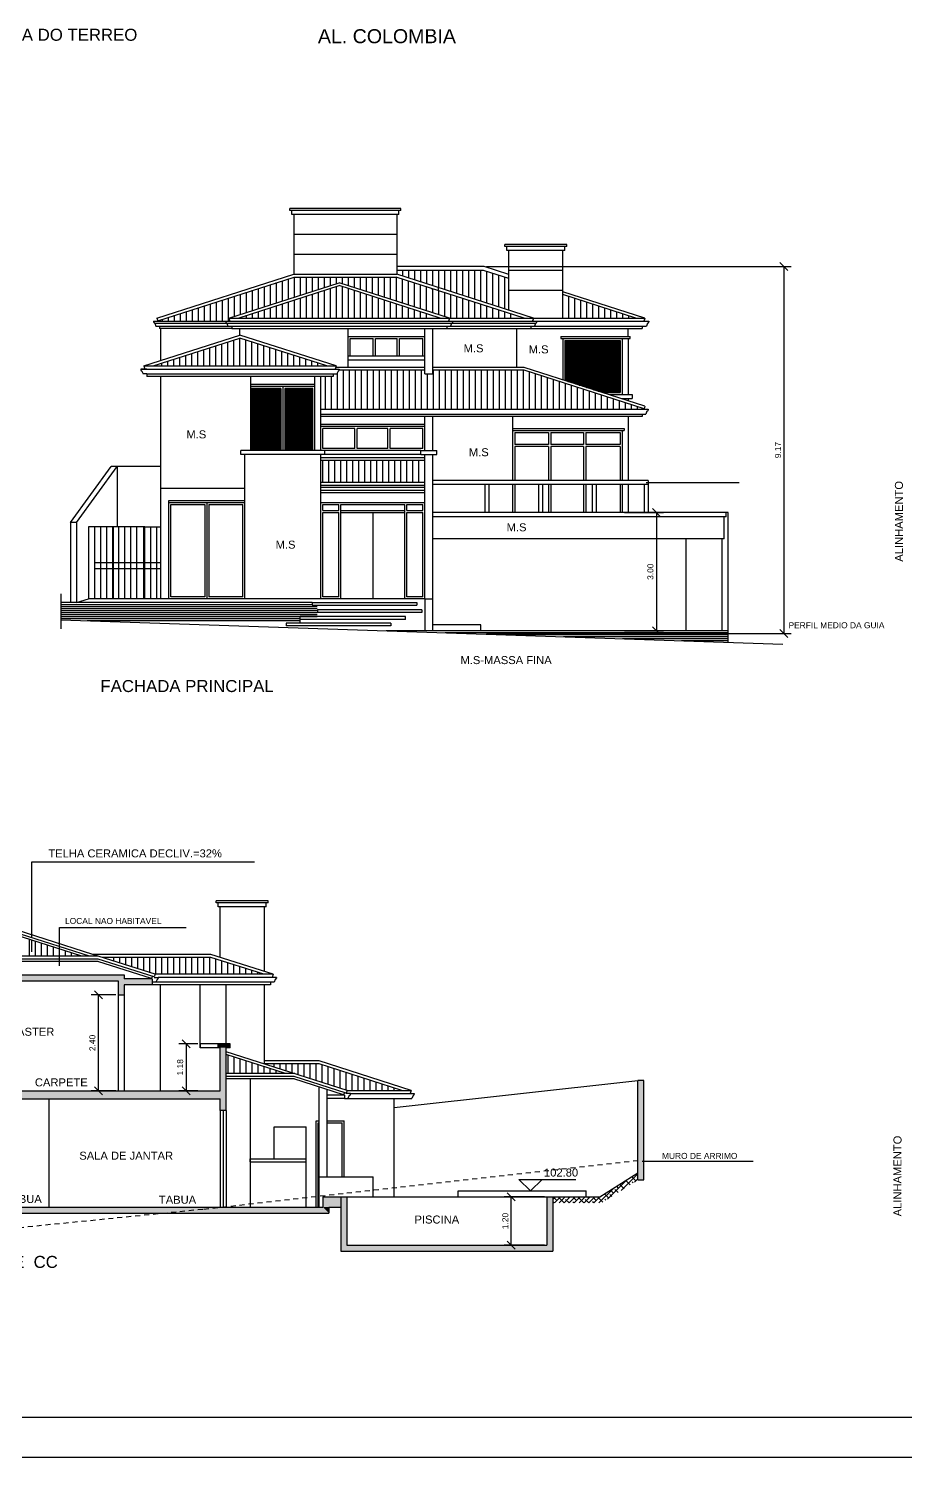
# Model space of a CAD drawing. Extents: x -23 to 90, y 6 to 84.
# Drawn here: x 3.36 to 25.28, y 5.56 to 41.26 of the extents above; entities that cross this region are included whole.
import ezdxf
from ezdxf.enums import TextEntityAlignment as Align

# ---------------------------------------------------------------- set-up
doc = ezdxf.new("R2010")
doc.units = 0
doc.header["$MEASUREMENT"] = 0
doc.linetypes.add('HIDDEN2', pattern=[0.1875, 0.125, -0.0625])
doc.layers.get('0').update_dxf_attribs({"linetype": 'CONTINUOUS'})
doc.layers.get('DEFPOINTS').update_dxf_attribs({"linetype": 'CONTINUOUS'})
for name, color, linetype in [('ALV', 6, 'CONTINUOUS'), ('CAIXILHO', 3, 'CONTINUOUS'), ('COTA', 7, 'CONTINUOUS'), ('COTAPR', 2, 'CONTINUOUS'), ('LOUCA50', 2, 'CONTINUOUS'), ('PEITORIL', 2, 'CONTINUOUS'), ('PISO', 11, 'CONTINUOUS'), ('PROJ', 21, 'HIDDEN2'), ('SOLID', 253, 'CONTINUOUS'), ('TELHADO', 21, 'CONTINUOUS'), ('TEXTO', 7, 'CONTINUOUS'), ('TEXTO1', 5, 'CONTINUOUS'), ('VISTA1', 1, 'CONTINUOUS'), ('VISTA2', 2, 'CONTINUOUS'), ('VISTA3', 3, 'CONTINUOUS'), ('VISTA4', 4, 'CONTINUOUS'), ('VISTA5', 5, 'CONTINUOUS'), ('VISTA6', 6, 'CONTINUOUS')]:
    doc.layers.add(name, color=color, linetype=linetype)
doc.styles.add('ROMANS', font='romans', dxfattribs={"height": 0.2})
doc.styles.get("Standard").update_dxf_attribs({"font": 'swissl.ttf'})
doc.dimstyles.get("Standard").update_dxf_attribs({"dimtxt": 0.15, "dimasz": 0, "dimexe": 0.18, "dimexo": 0.06, "dimgap": 0.09, "dimtad": 1, "dimzin": 0, "dimdsep": 46, "dimtxsty": 'ROMANS', "dimtsz": 0.1, "dimcen": 0.09, "dimadec": 0, "dimazin": 0, "dimtfac": 1, "dimtix": 1, "dimtofl": 0, "dimtmove": 2, "dimatfit": 3, "dimfxl": 1, "dimtolj": 1, "dimtzin": 0, "dimarcsym": 0})

# ---------------------------------------------------------------- blocks, each defined once
blk = doc.blocks.new('*D93')
at = {"color": 0, "linetype": 'ByBlock'}
for p, q in [((-11.329, 34.076), (-11.529, 34.276)), ((-11.136, 34.176), (-11.609, 34.176)), ((-11.429, 34.176), (-11.429, 32.995)), ((-11.136, 32.995), (-11.609, 32.995)), ((-11.329, 32.895), (-11.529, 33.095))]:
    blk.add_line(p, q, dxfattribs=at)
at = {"layer": 'DEFPOINTS', "color": 0, "linetype": 'ByBlock'}
for p in [(-11.076, 34.176), (-11.429, 32.995), (-11.076, 32.995)]:
    blk.add_point(p, dxfattribs=at)
at = {"color": 0, "linetype": 'ByBlock'}
blk.add_text('1.18', height=0.15, rotation=90, dxfattribs=at).set_placement((-11.579, 33.586), align=Align.MIDDLE_CENTER)
blk = doc.blocks.new('*D101')
at = {"color": 0, "linetype": 'ByBlock'}
for p, q in [((14.806, 37.237), (22.421, 37.237)), ((22.341, 37.137), (22.141, 37.337)), ((22.241, 37.237), (22.241, 28.066)), ((14.806, 28.066), (22.421, 28.066)), ((22.341, 27.966), (22.141, 28.166))]:
    blk.add_line(p, q, dxfattribs=at)
at = {"layer": 'DEFPOINTS', "color": 0, "linetype": 'ByBlock'}
for p in [(14.746, 37.237), (14.746, 28.066), (22.241, 28.066)]:
    blk.add_point(p, dxfattribs=at)
at = {"color": 0, "linetype": 'ByBlock'}
blk.add_text('9.17', height=0.15, rotation=90, dxfattribs=at).set_placement((22.091, 32.652), align=Align.MIDDLE_CENTER)
blk = doc.blocks.new('*D148')
at = {"color": 0, "linetype": 'ByBlock'}
for p, q in [((18.256, 29.166), (19.233, 29.166)), ((19.153, 29.066), (18.953, 29.266)), ((19.053, 29.166), (19.053, 26.216)), ((18.256, 26.216), (19.233, 26.216)), ((19.153, 26.116), (18.953, 26.316))]:
    blk.add_line(p, q, dxfattribs=at)
at = {"layer": 'DEFPOINTS', "color": 0, "linetype": 'ByBlock'}
for p in [(18.196, 29.166), (18.196, 26.216), (19.053, 26.216)]:
    blk.add_point(p, dxfattribs=at)
at = {"color": 0, "linetype": 'ByBlock'}
blk.add_text('3.00', height=0.15, rotation=90, dxfattribs=at).set_placement((18.903, 27.691), align=Align.MIDDLE_CENTER)
blk = doc.blocks.new('*D113')
at = {"color": 0, "linetype": 'ByBlock'}
for p, q in [((-13.186, 35.395), (-13.803, 35.395)), ((-13.523, 35.295), (-13.723, 35.495)), ((-13.623, 32.995), (-13.623, 35.395)), ((-13.186, 32.995), (-13.803, 32.995)), ((-13.523, 32.895), (-13.723, 33.095))]:
    blk.add_line(p, q, dxfattribs=at)
at = {"layer": 'DEFPOINTS', "color": 0, "linetype": 'ByBlock'}
for p in [(-13.623, 35.395), (-13.126, 35.395), (-13.126, 32.995)]:
    blk.add_point(p, dxfattribs=at)
at = {"color": 0, "linetype": 'ByBlock'}
blk.add_text('2.40', height=0.15, rotation=90, dxfattribs=at).set_placement((-13.773, 34.195), align=Align.MIDDLE_CENTER)
blk = doc.blocks.new('*X114')
at = {"color": 0}
for p, q in [((-0.894, 30.289), (-0.409, 30.775)), ((-0.556, 30.504), (-0.136, 30.923)), ((-0.495, 30.688), (-0.514, 30.708)), ((-0.33, 30.647), (-0.439, 30.756)), ((-0.186, 30.75), (-0.287, 30.852)), ((-0.254, 30.695), (-0.278, 30.719)), ((-0.218, 30.718), (-0.136, 30.8)), ((-0.136, 30.825), (-0.155, 30.843)), ((-1.112, 30.195), (-0.747, 30.56)), ((-0.866, 30.317), (-0.969, 30.42)), ((-0.784, 30.359), (-0.835, 30.41)), ((-0.742, 30.441), (-0.817, 30.516)), ((-0.633, 30.455), (-0.712, 30.534)), ((-0.619, 30.565), (-0.666, 30.612)), ((-0.481, 30.551), (-0.588, 30.657)), ((-2.259, 30.285), (-2.199, 30.345)), ((-2.229, 30.195), (-2.258, 30.224)), ((-2.166, 30.255), (-2.256, 30.345)), ((-2.225, 30.195), (-2.075, 30.345)), ((-1.982, 30.195), (-2.132, 30.345)), ((-2.102, 30.195), (-1.952, 30.345)), ((-1.978, 30.195), (-1.828, 30.345)), ((-1.858, 30.195), (-1.949, 30.286)), ((-1.856, 30.317), (-1.884, 30.345)), ((-1.854, 30.195), (-1.704, 30.345)), ((-1.734, 30.195), (-1.763, 30.224)), ((-1.671, 30.255), (-1.761, 30.345)), ((-1.73, 30.195), (-1.58, 30.345)), ((-1.487, 30.195), (-1.637, 30.345)), ((-1.607, 30.195), (-1.457, 30.345)), ((-1.483, 30.195), (-1.333, 30.345)), ((-1.363, 30.195), (-1.454, 30.286)), ((-1.361, 30.317), (-1.389, 30.345)), ((-1.359, 30.195), (-1.209, 30.345)), ((-1.239, 30.195), (-1.268, 30.224)), ((-1.176, 30.255), (-1.266, 30.345)), ((-1.235, 30.195), (-1.085, 30.346)), ((-1.011, 30.215), (-1.142, 30.345)), ((-0.936, 30.263), (-0.959, 30.286))]:
    blk.add_line(p, q, dxfattribs=at)
blk = doc.blocks.new('*D115')
at = {"color": 0, "linetype": 'ByBlock'}
for p, q in [((-3.2, 30.245), (-3.4, 30.445)), ((-2.469, 30.345), (-3.48, 30.345)), ((-3.3, 29.145), (-3.3, 30.345)), ((-2.469, 29.145), (-3.48, 29.145)), ((-3.2, 29.045), (-3.4, 29.245))]:
    blk.add_line(p, q, dxfattribs=at)
at = {"layer": 'DEFPOINTS', "color": 0, "linetype": 'ByBlock'}
for p in [(-3.3, 30.345), (-2.409, 30.345), (-2.409, 29.145)]:
    blk.add_point(p, dxfattribs=at)
at = {"color": 0, "linetype": 'ByBlock'}
blk.add_text('1.20', height=0.15, rotation=90, dxfattribs=at).set_placement((-3.45, 29.745), align=Align.MIDDLE_CENTER)

msp = doc.modelspace()

# ---------------------------------------------------------------- linework, layer by layer
for p, q in [((16.662, 33.566), (18.396, 33.566)), ((16.662, 33.566), (16.662, 33.516)), ((18.396, 33.516), (18.396, 33.566)), ((16.662, 33.516), (16.712, 33.516)), ((16.712, 33.516), (18.396, 33.516)), ((16.712, 33.516), (16.712, 32.487)), ((16.762, 33.466), (18.146, 33.466)), ((16.762, 33.466), (16.762, 32.471)), ((18.146, 33.466), (18.146, 32.166)), ((18.196, 33.516), (18.196, 32.116)), ((18.346, 33.516), (18.346, 32.116)), ((13.262, 32.796), (11.034, 32.796)), ((13.262, 32.723), (11.124, 32.723)), ((15.746, 32.796), (13.462, 32.796)), ((15.746, 32.723), (13.462, 32.723)), ((17.717, 32.166), (18.146, 32.166)), ((17.873, 32.116), (18.446, 32.116)), ((18.185, 32.016), (18.446, 32.016)), ((18.446, 32.116), (18.446, 32.016)), ((10.662, 30.548), (13.262, 30.548)), ((10.662, 30.475), (13.262, 30.475)), ((11.962, 29.166), (11.962, 27.016)), ((10.448, 26.922), (4.162, 26.922)), ((13.262, 27.016), (4.86, 27.016)), ((10.448, 26.922), (13.062, 26.922)), ((10.448, 26.922), (10.448, 26.852)), ((10.448, 26.852), (13.062, 26.852)), ((13.062, 26.922), (13.062, 26.852)), ((10.14, 26.491), (10.14, 26.411)), ((12.783, 26.568), (10.146, 26.568)), ((10.146, 26.498), (10.146, 26.568)), ((12.783, 26.498), (10.146, 26.498)), ((13.193, 26.741), (10.579, 26.741)), ((10.579, 26.741), (10.579, 26.671)), ((13.193, 26.671), (10.579, 26.671)), ((12.783, 26.498), (12.783, 26.568)), ((13.193, 26.741), (13.193, 26.671)), ((12.414, 26.408), (9.8, 26.408)), ((9.8, 26.408), (9.8, 26.338)), ((12.414, 26.338), (9.8, 26.338)), ((20.846, 26.216), (12.299, 26.216)), ((12.414, 26.408), (12.414, 26.338)), ((20.846, 25.966), (19.684, 25.966)), ((4.688, 18.081), (2.484, 18.787)), ((5.101, 17.951), (-0.09, 17.951)), ((6.433, 17.522), (5.092, 17.951)), ((6.451, 17.579), (6.433, 17.522)), ((6.495, 17.552), (6.601, 17.552)), ((90.408, 5.558), (-23.303, 5.558))]:
    msp.add_line(p, q)
at = {"color": 4}
msp.add_line((13.262, 32.632), (13.462, 32.632), dxfattribs=at)
at = {"color": 6}
msp.add_line((89.408, 6.558), (-20.803, 6.558), dxfattribs=at)
at = {"layer": 'ALV'}
for p, q in [((13.262, 27.016), (13.462, 27.016)), ((-0.549, 17.616), (5.751, 17.616)), ((5.751, 17.616), (5.751, 17.516)), ((6.451, 17.516), (5.751, 17.516)), ((6.451, 17.516), (6.451, 17.366)), ((6.571, 17.502), (6.543, 17.43)), ((6.601, 17.552), (6.601, 17.532)), ((-0.399, 17.466), (5.601, 17.466)), ((5.601, 17.466), (5.601, 17.116)), ((5.751, 17.366), (5.751, 17.116)), ((6.451, 17.366), (5.751, 17.366)), ((6.543, 17.43), (6.451, 17.43)), ((5.601, 17.116), (5.751, 17.116)), ((8.401, 15.897), (8.101, 15.897)), ((8.101, 15.797), (8.101, 15.897)), ((8.151, 15.797), (8.101, 15.797)), ((8.151, 14.716), (8.151, 15.797)), ((8.401, 15.797), (8.301, 15.797)), ((8.301, 14.516), (8.301, 15.797)), ((8.401, 15.797), (8.401, 15.897)), ((-0.399, 14.716), (5.601, 14.716)), ((5.601, 14.716), (8.151, 14.716)), ((18.591, 12.491), (18.591, 14.979)), ((18.741, 14.979), (18.591, 14.979)), ((18.741, 12.491), (18.741, 14.979)), ((-1.049, 14.516), (8.151, 14.516)), ((8.151, 14.23), (8.151, 14.516)), ((8.301, 14.23), (8.301, 14.516)), ((8.301, 14.23), (8.151, 14.23)), ((17.641, 12.066), (18.591, 12.668)), ((18.591, 12.491), (18.741, 12.491)), ((-1.049, 11.816), (10.718, 11.816)), ((10.718, 12.066), (17.641, 12.066)), ((10.718, 12.066), (10.718, 11.816)), ((10.868, 11.816), (10.868, 11.666)), ((10.868, 11.816), (11.168, 11.816)), ((11.168, 12.066), (11.168, 10.716)), ((11.318, 12.066), (11.318, 10.866)), ((16.318, 12.066), (16.318, 10.866)), ((16.468, 12.066), (16.468, 10.716)), ((-1.049, 11.666), (10.868, 11.666)), ((11.168, 10.716), (16.468, 10.716)), ((11.318, 10.866), (16.318, 10.866))]:
    msp.add_line(p, q, dxfattribs=at)
msp.add_arc((6.571, 17.532), 0.03, 270, 0, dxfattribs=at)
at = {"layer": 'CAIXILHO'}
msp.add_line((8.226, 14.23), (8.226, 11.816), dxfattribs=at)
at = {"layer": 'COTA'}
for p, q in [((4.129, 17.846), (4.129, 18.8)), ((4.129, 18.8), (7.297, 18.8)), ((18.699, 12.96), (21.475, 12.96)), ((14.101, 12.216), (17.301, 12.216)), ((14.101, 12.066), (14.101, 12.216)), ((17.301, 12.066), (17.301, 12.216))]:
    msp.add_line(p, q, dxfattribs=at)
at = {"layer": 'COTAPR'}
for p, q in [((17.424, 33.466), (17.424, 32.259)), ((17.454, 33.466), (17.454, 32.25)), ((17.484, 33.466), (17.484, 32.24)), ((16.357, 30.866), (15.512, 30.866)), ((16.357, 30.816), (15.512, 30.816)), ((17.232, 30.866), (16.417, 30.866)), ((17.232, 30.816), (16.417, 30.816)), ((18.146, 30.866), (17.292, 30.866)), ((18.146, 30.816), (17.292, 30.816)), ((4.162, 27.139), (4.162, 26.264)), ((4.56, 26.922), (4.86, 27.016)), ((9.006, 20.431), (3.429, 20.431)), ((3.429, 20.431), (3.429, 18.547)), ((3.429, 18.484), (3.429, 18.189)), ((15.618, 12.504), (17.036, 12.504)), ((15.906, 12.216), (15.618, 12.504)), ((15.906, 12.216), (16.194, 12.504))]:
    msp.add_line(p, q, dxfattribs=at)
at = {"layer": 'LOUCA50'}
msp.add_line((8.367, 34.03), (8.392, 33.951), dxfattribs=at)
at = {"layer": 'PEITORIL'}
for p, q in [((9.986, 35.124), (12.562, 35.124)), ((9.997, 35.054), (12.551, 35.054)), ((15.562, 32.796), (15.562, 33.766)), ((10.712, 29.216), (10.712, 29.366)), ((11.112, 29.216), (11.112, 29.366)), ((11.162, 29.166), (11.162, 29.366)), ((12.762, 29.166), (12.762, 29.366)), ((12.812, 29.216), (12.812, 29.366)), ((13.212, 29.216), (13.212, 29.366)), ((10.712, 27.066), (10.712, 29.166)), ((11.112, 27.066), (11.112, 29.166)), ((11.162, 27.016), (11.162, 29.166)), ((12.762, 27.016), (12.762, 29.166)), ((12.812, 27.066), (12.812, 29.166)), ((13.212, 27.066), (13.212, 29.166))]:
    msp.add_line(p, q, dxfattribs=at)
at = {"layer": 'PISO'}
for p, q in [((12.562, 36.116), (9.986, 36.116)), ((12.562, 35.616), (9.986, 35.616)), ((14.746, 35.316), (12.562, 35.316)), ((14.731, 35.216), (12.562, 35.216)), ((15.362, 35.014), (14.731, 35.216)), ((15.362, 35.119), (14.746, 35.316))]:
    msp.add_line(p, q, dxfattribs=at)
at = {"layer": 'PROJ'}
msp.add_lwpolyline([(-13.789, 9.569), (-12.259, 9.766), (-2.259, 10.766), (7.741, 11.766), (18.591, 12.979)], dxfattribs=at)
at = {"layer": 'SOLID'}
for points in [[(5.751, 17.616), (-0.549, 17.616), (5.601, 17.466), (-0.399, 17.466)], [(5.751, 17.616), (5.751, 17.116), (5.601, 17.466), (5.601, 17.116)], [(5.751, 17.516), (6.451, 17.516), (5.751, 17.366), (6.451, 17.366)], [(8.101, 15.897), (8.401, 15.897), (8.101, 15.797), (8.401, 15.797)], [(8.301, 15.797), (8.301, 14.23), (8.151, 15.797), (8.151, 14.23)], [(8.151, 14.716), (-0.549, 14.716), (8.151, 14.516), (-0.499, 14.516)], [(18.591, 14.979), (18.591, 12.491), (18.741, 14.979), (18.741, 12.491)], [(-1.049, 11.816), (10.718, 11.816), (-1.049, 11.666), (10.868, 11.666)], [(10.718, 12.066), (11.168, 12.066), (10.718, 11.816), (11.168, 11.816)], [(10.868, 11.816), (10.718, 11.816), (10.868, 11.666)], [(11.318, 12.066), (11.318, 10.866), (11.168, 12.066), (11.168, 10.716)], [(16.318, 12.066), (16.468, 12.066), (16.318, 10.866), (16.468, 10.716)], [(11.318, 10.866), (16.318, 10.866), (11.168, 10.716), (16.468, 10.716)]]:
    msp.add_solid(points, dxfattribs=at)
at = {"layer": 'TELHADO'}
for p, q in [((9.857, 34.507), (9.857, 35.01)), ((10.007, 34.555), (10.007, 35.054)), ((10.157, 34.603), (10.157, 35.054)), ((10.307, 34.651), (10.307, 35.054)), ((10.457, 34.699), (10.457, 35.054)), ((10.607, 34.734), (10.607, 35.054)), ((10.757, 34.795), (10.757, 35.054)), ((10.907, 34.843), (10.907, 35.054)), ((11.057, 34.891), (11.057, 35.054)), ((11.207, 34.886), (11.207, 35.054)), ((11.357, 34.838), (11.357, 35.054)), ((11.507, 34.79), (11.507, 35.054)), ((11.657, 34.734), (11.657, 35.054)), ((11.807, 34.694), (11.807, 35.054)), ((11.957, 34.646), (11.957, 35.054)), ((12.107, 34.598), (12.107, 35.054)), ((12.257, 34.55), (12.257, 35.054)), ((12.407, 34.502), (12.407, 35.054)), ((12.557, 34.454), (12.557, 35.054)), ((12.707, 34.406), (12.707, 35.004)), ((12.712, 35.076), (12.712, 35.216)), ((12.862, 35.028), (12.862, 35.216)), ((13.012, 34.98), (13.012, 35.216)), ((13.162, 34.932), (13.162, 35.216)), ((13.312, 34.884), (13.312, 35.216)), ((13.462, 34.836), (13.462, 35.216)), ((13.612, 34.788), (13.612, 35.216)), ((13.762, 34.74), (13.762, 35.216)), ((13.912, 34.692), (13.912, 35.216)), ((14.062, 34.644), (14.062, 35.216)), ((14.212, 34.596), (14.212, 35.216)), ((14.362, 34.548), (14.362, 35.216)), ((14.512, 34.5), (14.512, 35.216)), ((14.662, 34.452), (14.662, 35.216)), ((14.812, 34.404), (14.812, 35.19)), ((14.962, 34.356), (14.962, 35.142)), ((15.112, 34.308), (15.112, 35.094)), ((15.262, 34.26), (15.262, 35.046)), ((8.807, 34.171), (8.807, 34.674)), ((8.957, 34.219), (8.957, 34.722)), ((9.107, 34.267), (9.107, 34.77)), ((9.257, 34.315), (9.257, 34.818)), ((9.407, 34.363), (9.407, 34.866)), ((9.557, 34.411), (9.557, 34.914)), ((9.707, 34.459), (9.707, 34.962)), ((10.607, 34.03), (10.607, 34.674)), ((10.757, 34.03), (10.757, 34.722)), ((10.907, 34.03), (10.907, 34.77)), ((11.057, 34.03), (11.057, 34.817)), ((11.207, 34.03), (11.207, 34.817)), ((11.357, 34.03), (11.357, 34.764)), ((11.507, 34.03), (11.507, 34.716)), ((11.657, 34.03), (11.657, 34.668)), ((12.857, 34.358), (12.857, 34.956)), ((13.007, 34.31), (13.007, 34.908)), ((13.157, 34.262), (13.157, 34.86)), ((13.307, 34.214), (13.307, 34.812)), ((13.457, 34.734), (13.457, 34.764)), ((13.462, 34.164), (13.462, 34.763)), ((13.607, 34.734), (13.607, 34.79)), ((13.612, 34.116), (13.612, 34.715)), ((13.762, 34.068), (13.762, 34.667)), ((7.607, 33.951), (7.607, 34.29)), ((7.757, 33.951), (7.757, 34.338)), ((7.907, 33.951), (7.907, 34.386)), ((8.057, 33.951), (8.057, 34.434)), ((8.207, 33.951), (8.207, 34.482)), ((8.357, 33.951), (8.357, 34.53)), ((8.507, 34.075), (8.507, 34.578)), ((8.657, 34.123), (8.657, 34.626)), ((9.407, 34.03), (9.407, 34.29)), ((9.557, 34.03), (9.557, 34.338)), ((9.707, 34.03), (9.707, 34.386)), ((9.857, 34.03), (9.857, 34.434)), ((10.007, 34.03), (10.007, 34.482)), ((10.157, 34.03), (10.157, 34.53)), ((10.307, 34.03), (10.307, 34.578)), ((10.457, 34.03), (10.457, 34.626)), ((11.807, 34.03), (11.807, 34.62)), ((11.957, 34.03), (11.957, 34.572)), ((12.107, 34.03), (12.107, 34.524)), ((12.257, 34.03), (12.257, 34.476)), ((12.407, 34.03), (12.407, 34.428)), ((12.557, 34.03), (12.557, 34.38)), ((12.707, 34.03), (12.707, 34.332)), ((12.857, 34.03), (12.857, 34.284)), ((13.912, 34.03), (13.912, 34.619)), ((14.062, 34.03), (14.062, 34.571)), ((14.212, 34.03), (14.212, 34.523)), ((14.362, 34.03), (14.362, 34.475)), ((14.512, 34.03), (14.512, 34.427)), ((14.662, 34.03), (14.662, 34.379)), ((14.812, 34.03), (14.812, 34.331)), ((14.962, 34.03), (14.962, 34.283)), ((16.862, 34.03), (16.862, 34.566)), ((17.012, 34.03), (17.012, 34.518)), ((17.162, 34.03), (17.162, 34.47)), ((17.312, 34.03), (17.312, 34.422)), ((17.462, 34.03), (17.462, 34.374)), ((17.612, 34.03), (17.612, 34.326)), ((17.762, 34.03), (17.762, 34.278)), ((6.707, 33.951), (6.707, 34.002)), ((6.857, 33.951), (6.857, 34.05)), ((7.007, 33.951), (7.007, 34.098)), ((7.157, 33.951), (7.157, 34.146)), ((7.307, 33.951), (7.307, 34.194)), ((7.457, 33.951), (7.457, 34.242)), ((8.807, 34.03), (8.807, 34.098)), ((8.957, 34.03), (8.957, 34.146)), ((9.107, 34.03), (9.107, 34.194)), ((9.257, 34.03), (9.257, 34.242)), ((13.007, 34.03), (13.007, 34.236)), ((13.157, 34.03), (13.157, 34.188)), ((13.307, 34.03), (13.307, 34.14)), ((15.112, 34.03), (15.112, 34.235)), ((15.262, 34.03), (15.262, 34.187)), ((15.412, 34.03), (15.412, 34.139)), ((17.912, 34.03), (17.912, 34.23)), ((18.062, 34.03), (18.062, 34.182)), ((18.212, 34.03), (18.212, 34.134)), ((18.362, 34.03), (18.362, 34.086)), ((7.744, 32.832), (7.744, 33.239)), ((7.894, 32.832), (7.894, 33.287)), ((8.044, 32.832), (8.044, 33.335)), ((8.194, 32.832), (8.194, 33.383)), ((8.344, 32.832), (8.344, 33.431)), ((8.494, 32.832), (8.494, 33.479)), ((8.644, 32.832), (8.644, 33.527)), ((8.794, 32.832), (8.794, 33.479)), ((8.944, 32.832), (8.944, 33.431)), ((9.094, 32.832), (9.094, 33.383)), ((9.244, 32.832), (9.244, 33.335)), ((9.394, 32.832), (9.394, 33.287)), ((9.544, 32.832), (9.544, 33.239)), ((6.694, 32.832), (6.694, 32.903)), ((6.844, 32.832), (6.844, 32.951)), ((6.994, 32.832), (6.994, 32.999)), ((7.144, 32.832), (7.144, 33.047)), ((7.294, 32.832), (7.294, 33.095)), ((7.444, 32.832), (7.444, 33.143)), ((7.594, 32.832), (7.594, 33.191)), ((9.694, 32.832), (9.694, 33.191)), ((9.844, 32.832), (9.844, 33.143)), ((9.994, 32.832), (9.994, 33.095)), ((10.144, 32.832), (10.144, 33.047)), ((10.294, 32.832), (10.294, 32.999)), ((10.444, 32.832), (10.444, 32.951)), ((10.594, 32.832), (10.594, 32.903)), ((10.776, 32.567), (10.776, 31.751)), ((10.926, 32.567), (10.926, 31.751)), ((11.076, 32.654), (11.076, 31.751)), ((11.226, 32.723), (11.226, 31.751)), ((11.376, 32.723), (11.376, 31.751)), ((11.526, 32.723), (11.526, 31.751)), ((11.676, 32.723), (11.676, 31.751)), ((11.826, 32.723), (11.826, 31.751)), ((11.976, 32.723), (11.976, 31.751)), ((12.126, 32.723), (12.126, 31.751)), ((12.276, 32.723), (12.276, 31.751)), ((12.426, 32.723), (12.426, 31.751)), ((12.576, 32.723), (12.576, 31.751)), ((12.726, 32.723), (12.726, 31.751)), ((12.876, 32.723), (12.876, 31.751)), ((13.026, 32.723), (13.026, 31.751)), ((13.176, 32.723), (13.176, 31.751)), ((13.326, 32.632), (13.326, 31.751)), ((13.476, 32.723), (13.476, 31.751)), ((13.626, 32.723), (13.626, 31.751)), ((13.776, 32.723), (13.776, 31.751)), ((13.926, 32.723), (13.926, 31.751)), ((14.076, 32.723), (14.076, 31.751)), ((14.226, 32.723), (14.226, 31.751)), ((14.376, 32.723), (14.376, 31.751)), ((14.526, 32.723), (14.526, 31.751)), ((14.676, 32.723), (14.676, 31.751)), ((14.826, 32.723), (14.826, 31.751)), ((14.976, 32.723), (14.976, 31.751)), ((15.126, 32.723), (15.126, 31.751)), ((15.276, 32.723), (15.276, 31.751)), ((15.426, 32.723), (15.426, 31.751)), ((15.576, 32.723), (15.576, 31.751)), ((15.726, 32.723), (15.726, 31.751)), ((15.876, 32.681), (15.876, 31.751)), ((16.026, 32.633), (16.026, 31.751)), ((16.176, 32.585), (16.176, 31.751)), ((16.326, 32.537), (16.326, 31.751)), ((16.476, 32.489), (16.476, 31.751)), ((16.626, 32.441), (16.626, 31.751)), ((16.776, 32.393), (16.776, 31.751)), ((16.926, 32.345), (16.926, 31.751)), ((17.076, 32.297), (17.076, 31.751)), ((17.226, 32.249), (17.226, 31.751)), ((17.376, 32.201), (17.376, 31.751)), ((17.526, 32.153), (17.526, 31.751)), ((17.676, 32.105), (17.676, 31.751)), ((17.826, 32.057), (17.826, 31.751)), ((17.976, 32.009), (17.976, 31.751)), ((18.126, 31.961), (18.126, 31.751)), ((18.276, 31.913), (18.276, 31.751)), ((18.426, 31.865), (18.426, 31.751)), ((18.576, 31.817), (18.576, 31.751)), ((10.712, 29.93), (10.712, 30.475)), ((10.862, 29.93), (10.862, 30.475)), ((11.012, 29.93), (11.012, 30.475)), ((11.162, 29.93), (11.162, 30.475)), ((11.312, 29.93), (11.312, 30.475)), ((11.462, 29.93), (11.462, 30.475)), ((11.612, 29.93), (11.612, 30.475)), ((11.762, 29.93), (11.762, 30.475)), ((11.912, 29.93), (11.912, 30.475)), ((12.062, 29.93), (12.062, 30.475)), ((12.212, 29.93), (12.212, 30.475)), ((12.362, 29.93), (12.362, 30.475)), ((12.512, 29.93), (12.512, 30.475)), ((12.662, 29.93), (12.662, 30.475)), ((12.812, 29.93), (12.812, 30.475)), ((12.962, 29.93), (12.962, 30.475)), ((13.112, 29.93), (13.112, 30.475)), ((3.383, 18.081), (3.383, 18.499)), ((3.533, 18.081), (3.533, 18.451)), ((3.683, 18.081), (3.683, 18.403)), ((3.833, 18.081), (3.833, 18.355)), ((3.983, 18.081), (3.983, 18.307)), ((4.133, 18.081), (4.133, 18.259)), ((4.283, 18.081), (4.283, 18.211)), ((4.433, 18.081), (4.433, 18.163)), ((4.583, 18.081), (4.583, 18.115)), ((5.494, 17.959), (5.494, 18.054)), ((5.644, 17.911), (5.644, 18.054)), ((5.794, 17.863), (5.794, 18.054)), ((5.944, 17.815), (5.944, 18.054)), ((6.094, 17.767), (6.094, 18.054)), ((6.244, 17.719), (6.244, 18.054)), ((6.394, 17.671), (6.394, 18.054)), ((6.544, 17.631), (6.544, 18.054)), ((6.694, 17.631), (6.694, 18.054)), ((6.844, 17.631), (6.844, 18.054)), ((6.994, 17.631), (6.994, 18.054)), ((7.144, 17.631), (7.144, 18.054)), ((7.294, 17.631), (7.294, 18.054)), ((7.444, 17.631), (7.444, 18.054)), ((7.594, 17.631), (7.594, 18.054)), ((7.744, 17.631), (7.744, 18.054)), ((7.894, 17.631), (7.894, 18.062)), ((8.044, 17.631), (8.044, 18.014)), ((8.194, 17.631), (8.194, 17.966)), ((8.344, 17.631), (8.344, 17.918)), ((8.494, 17.631), (8.494, 17.87)), ((8.644, 17.631), (8.644, 17.822)), ((8.794, 17.631), (8.794, 17.774)), ((8.944, 17.631), (8.944, 17.726)), ((9.094, 17.631), (9.094, 17.678)), ((8.35, 15.15), (8.35, 15.608)), ((8.5, 15.15), (8.5, 15.56)), ((8.65, 15.15), (8.65, 15.512)), ((8.8, 15.15), (8.8, 15.464)), ((8.95, 15.15), (8.95, 15.416)), ((9.1, 15.15), (9.1, 15.368)), ((9.498, 15.314), (9.498, 15.391)), ((9.648, 15.266), (9.648, 15.391)), ((9.798, 15.218), (9.798, 15.391)), ((9.948, 15.17), (9.948, 15.391)), ((10.098, 15.122), (10.098, 15.391)), ((10.248, 15.074), (10.248, 15.391)), ((10.398, 15.026), (10.398, 15.391)), ((10.548, 14.978), (10.548, 15.391)), ((10.698, 14.93), (10.698, 15.368)), ((9.25, 15.15), (9.25, 15.32)), ((9.4, 15.15), (9.4, 15.272)), ((9.55, 15.15), (9.55, 15.224)), ((9.7, 15.15), (9.7, 15.176)), ((10, 15.08), (10, 15.08)), ((10.848, 14.882), (10.848, 15.32)), ((10.998, 14.834), (10.998, 15.272)), ((11.148, 14.786), (11.148, 15.224)), ((11.298, 14.738), (11.298, 15.176)), ((11.448, 14.731), (11.448, 15.128)), ((11.598, 14.731), (11.598, 15.08)), ((11.748, 14.731), (11.748, 15.032)), ((11.898, 14.731), (11.898, 14.984)), ((12.048, 14.731), (12.048, 14.936)), ((12.198, 14.731), (12.198, 14.888)), ((12.348, 14.731), (12.348, 14.84)), ((12.498, 14.731), (12.498, 14.792))]:
    msp.add_line(p, q, dxfattribs=at)
at = {"layer": 'VISTA1'}
for p, q in [((16.712, 35.216), (15.362, 35.216)), ((16.712, 34.716), (15.362, 34.716)), ((18.765, 34.03), (16.712, 34.687)), ((18.536, 34.03), (16.712, 34.614)), ((16.762, 33.436), (17.424, 33.436)), ((16.762, 33.406), (17.424, 33.406)), ((16.762, 33.376), (17.424, 33.376)), ((16.762, 33.346), (17.424, 33.346)), ((16.762, 33.316), (17.424, 33.316)), ((16.762, 33.286), (17.424, 33.286)), ((16.762, 33.256), (17.424, 33.256)), ((16.762, 33.226), (17.424, 33.226)), ((17.484, 33.436), (18.146, 33.436)), ((17.484, 33.406), (18.146, 33.406)), ((17.484, 33.376), (18.146, 33.376)), ((17.484, 33.346), (18.146, 33.346)), ((17.484, 33.316), (18.146, 33.316)), ((17.484, 33.286), (18.146, 33.286)), ((17.484, 33.256), (18.146, 33.256)), ((17.484, 33.226), (18.146, 33.226)), ((16.762, 33.196), (17.424, 33.196)), ((16.762, 33.166), (17.424, 33.166)), ((16.762, 33.136), (17.424, 33.136)), ((16.762, 33.106), (17.424, 33.106)), ((16.762, 33.076), (17.424, 33.076)), ((16.762, 33.046), (17.424, 33.046)), ((16.762, 33.016), (17.424, 33.016)), ((16.762, 32.986), (17.424, 32.986)), ((16.762, 32.956), (17.424, 32.956)), ((16.762, 32.926), (17.424, 32.926)), ((16.762, 32.896), (17.424, 32.896)), ((16.762, 32.866), (17.424, 32.866)), ((17.484, 33.196), (18.146, 33.196)), ((17.484, 33.166), (18.146, 33.166)), ((17.484, 33.136), (18.146, 33.136)), ((17.484, 33.106), (18.146, 33.106)), ((17.484, 33.076), (18.146, 33.076)), ((17.484, 33.046), (18.146, 33.046)), ((17.484, 33.016), (18.146, 33.016)), ((17.484, 32.986), (18.146, 32.986)), ((17.484, 32.956), (18.146, 32.956)), ((17.484, 32.926), (18.146, 32.926)), ((17.484, 32.896), (18.146, 32.896)), ((17.484, 32.866), (18.146, 32.866)), ((16.762, 32.836), (17.424, 32.836)), ((16.762, 32.806), (17.424, 32.806)), ((16.762, 32.776), (17.424, 32.776)), ((16.762, 32.746), (17.424, 32.746)), ((16.762, 32.716), (17.424, 32.716)), ((16.762, 32.686), (17.424, 32.686)), ((16.762, 32.656), (17.424, 32.656)), ((16.762, 32.626), (17.424, 32.626)), ((16.762, 32.596), (17.424, 32.596)), ((16.762, 32.566), (17.424, 32.566)), ((16.762, 32.536), (17.424, 32.536)), ((16.762, 32.506), (17.424, 32.506)), ((17.484, 32.836), (18.146, 32.836)), ((17.484, 32.806), (18.146, 32.806)), ((17.484, 32.776), (18.146, 32.776)), ((17.484, 32.746), (18.146, 32.746)), ((17.484, 32.716), (18.146, 32.716)), ((17.484, 32.686), (18.146, 32.686)), ((17.484, 32.656), (18.146, 32.656)), ((17.484, 32.626), (18.146, 32.626)), ((17.484, 32.596), (18.146, 32.596)), ((17.484, 32.566), (18.146, 32.566)), ((17.484, 32.536), (18.146, 32.536)), ((17.484, 32.506), (18.146, 32.506)), ((9.662, 32.236), (8.912, 32.236)), ((9.662, 32.206), (8.912, 32.206)), ((9.662, 32.176), (8.912, 32.176)), ((9.662, 32.146), (8.912, 32.146)), ((10.462, 32.236), (9.762, 32.236)), ((10.462, 32.206), (9.762, 32.206)), ((10.462, 32.176), (9.762, 32.176)), ((10.462, 32.146), (9.762, 32.146)), ((16.762, 32.476), (17.424, 32.476)), ((16.842, 32.446), (17.424, 32.446)), ((16.935, 32.416), (17.424, 32.416)), ((17.029, 32.386), (17.424, 32.386)), ((17.123, 32.356), (17.424, 32.356)), ((17.217, 32.326), (17.424, 32.326)), ((17.31, 32.296), (17.424, 32.296)), ((17.484, 32.476), (18.146, 32.476)), ((17.484, 32.446), (18.146, 32.446)), ((17.484, 32.416), (18.146, 32.416)), ((17.484, 32.386), (18.146, 32.386)), ((17.484, 32.356), (18.146, 32.356)), ((17.484, 32.326), (18.146, 32.326)), ((17.484, 32.296), (18.146, 32.296)), ((17.484, 32.266), (18.146, 32.266)), ((17.484, 32.236), (18.146, 32.236)), ((17.592, 32.206), (18.146, 32.206)), ((9.662, 32.116), (8.912, 32.116)), ((9.662, 32.086), (8.912, 32.086)), ((9.662, 32.056), (8.912, 32.056)), ((9.662, 32.026), (8.912, 32.026)), ((9.662, 31.996), (8.912, 31.996)), ((9.662, 31.966), (8.912, 31.966)), ((9.662, 31.936), (8.912, 31.936)), ((9.662, 31.906), (8.912, 31.906)), ((9.662, 31.876), (8.912, 31.876)), ((9.662, 31.846), (8.912, 31.846)), ((9.662, 31.816), (8.912, 31.816)), ((9.662, 31.786), (8.912, 31.786)), ((10.462, 32.116), (9.762, 32.116)), ((10.462, 32.086), (9.762, 32.086)), ((10.462, 32.056), (9.762, 32.056)), ((10.462, 32.026), (9.762, 32.026)), ((10.462, 31.996), (9.762, 31.996)), ((10.462, 31.966), (9.762, 31.966)), ((10.462, 31.936), (9.762, 31.936)), ((10.462, 31.906), (9.762, 31.906)), ((10.462, 31.876), (9.762, 31.876)), ((10.462, 31.846), (9.762, 31.846)), ((10.462, 31.816), (9.762, 31.816)), ((10.462, 31.786), (9.762, 31.786)), ((9.662, 31.756), (8.912, 31.756)), ((9.662, 31.726), (8.912, 31.726)), ((9.662, 31.696), (8.912, 31.696)), ((9.662, 31.666), (8.912, 31.666)), ((9.662, 31.636), (8.912, 31.636)), ((9.662, 31.606), (8.912, 31.606)), ((9.662, 31.576), (8.912, 31.576)), ((9.662, 31.546), (8.912, 31.546)), ((9.662, 31.516), (8.912, 31.516)), ((9.662, 31.486), (8.912, 31.486)), ((9.662, 31.456), (8.912, 31.456)), ((9.662, 31.426), (8.912, 31.426)), ((10.462, 31.756), (9.762, 31.756)), ((10.462, 31.726), (9.762, 31.726)), ((10.462, 31.696), (9.762, 31.696)), ((10.462, 31.666), (9.762, 31.666)), ((10.462, 31.636), (9.762, 31.636)), ((10.462, 31.606), (9.762, 31.606)), ((10.462, 31.576), (9.762, 31.576)), ((10.462, 31.546), (9.762, 31.546)), ((10.462, 31.516), (9.762, 31.516)), ((10.462, 31.486), (9.762, 31.486)), ((10.462, 31.456), (9.762, 31.456)), ((10.462, 31.426), (9.762, 31.426)), ((9.662, 31.396), (8.912, 31.396)), ((9.662, 31.366), (8.912, 31.366)), ((9.662, 31.336), (8.912, 31.336)), ((9.662, 31.306), (8.912, 31.306)), ((9.662, 31.276), (8.912, 31.276)), ((9.662, 31.246), (8.912, 31.246)), ((9.662, 31.216), (8.912, 31.216)), ((9.662, 31.186), (8.912, 31.186)), ((9.662, 31.156), (8.912, 31.156)), ((9.662, 31.126), (8.912, 31.126)), ((9.662, 31.096), (8.912, 31.096)), ((9.662, 31.066), (8.912, 31.066)), ((10.462, 31.396), (9.762, 31.396)), ((10.462, 31.366), (9.762, 31.366)), ((10.462, 31.336), (9.762, 31.336)), ((10.462, 31.306), (9.762, 31.306)), ((10.462, 31.276), (9.762, 31.276)), ((10.462, 31.246), (9.762, 31.246)), ((10.462, 31.216), (9.762, 31.216)), ((10.462, 31.186), (9.762, 31.186)), ((10.462, 31.156), (9.762, 31.156)), ((10.462, 31.126), (9.762, 31.126)), ((10.462, 31.096), (9.762, 31.096)), ((10.462, 31.066), (9.762, 31.066)), ((9.662, 31.036), (8.912, 31.036)), ((9.662, 31.006), (8.912, 31.006)), ((9.662, 30.976), (8.912, 30.976)), ((9.662, 30.946), (8.912, 30.946)), ((9.662, 30.916), (8.912, 30.916)), ((9.662, 30.886), (8.912, 30.886)), ((9.662, 30.856), (8.912, 30.856)), ((9.662, 30.826), (8.912, 30.826)), ((9.662, 30.796), (8.912, 30.796)), ((9.662, 30.766), (8.912, 30.766)), ((9.662, 30.736), (8.912, 30.736)), ((10.462, 31.036), (9.762, 31.036)), ((10.462, 31.006), (9.762, 31.006)), ((10.462, 30.976), (9.762, 30.976)), ((10.462, 30.946), (9.762, 30.946)), ((10.462, 30.916), (9.762, 30.916)), ((10.462, 30.886), (9.762, 30.886)), ((10.462, 30.856), (9.762, 30.856)), ((10.462, 30.826), (9.762, 30.826)), ((10.462, 30.796), (9.762, 30.796)), ((10.462, 30.766), (9.762, 30.766)), ((10.462, 30.736), (9.762, 30.736)), ((4.41, 28.922), (5.425, 30.316)), ((4.56, 28.922), (5.575, 30.316)), ((6.662, 30.316), (5.425, 30.316)), ((5.575, 30.316), (5.575, 28.816)), ((5.162, 27.016), (5.162, 28.816)), ((5.312, 27.016), (5.312, 28.816)), ((5.612, 27.016), (5.612, 28.816)), ((5.762, 27.016), (5.762, 28.816)), ((5.912, 27.016), (5.912, 28.816)), ((6.062, 27.016), (6.062, 28.816)), ((6.412, 27.016), (6.412, 28.816)), ((6.562, 27.016), (6.562, 28.816)), ((6.662, 27.916), (5.01, 27.916)), ((6.662, 27.766), (5.01, 27.766)), ((4.162, 26.869), (10.44, 26.869)), ((4.162, 26.819), (10.572, 26.819)), ((4.162, 26.769), (10.572, 26.769)), ((4.162, 26.719), (10.572, 26.719)), ((4.162, 26.669), (10.572, 26.669)), ((4.162, 26.619), (10.572, 26.619)), ((4.162, 26.569), (10.572, 26.569)), ((4.162, 26.519), (10.146, 26.519)), ((4.825, 26.469), (10.129, 26.469)), ((20.846, 26.166), (13.776, 26.166)), ((20.846, 26.116), (15.253, 26.116)), ((20.846, 26.066), (16.73, 26.066)), ((20.846, 26.016), (18.207, 26.016)), ((10.551, 11.816), (10.551, 13.966)), ((10.551, 13.966), (10.626, 13.966)), ((10.826, 13.966), (11.251, 13.966)), ((11.251, 12.566), (11.251, 13.966)), ((9.501, 13.816), (10.301, 13.816)), ((9.501, 13.016), (9.501, 13.816)), ((10.301, 11.816), (10.301, 13.816)), ((10.601, 11.816), (10.601, 13.916)), ((10.601, 13.916), (10.626, 13.916)), ((10.826, 13.916), (11.201, 13.916)), ((11.201, 12.566), (11.201, 13.916)), ((8.901, 13.016), (10.301, 13.016)), ((8.901, 12.946), (8.901, 13.016)), ((8.901, 12.946), (10.301, 12.946))]:
    msp.add_line(p, q, dxfattribs=at)
at = {"layer": 'VISTA2'}
for p, q in [((12.662, 36.766), (9.886, 36.766)), ((9.886, 36.716), (9.886, 36.766)), ((12.662, 36.716), (9.886, 36.716)), ((9.936, 36.616), (9.936, 36.716)), ((12.612, 36.616), (9.936, 36.616)), ((9.986, 36.616), (9.986, 35.124)), ((12.562, 36.616), (12.562, 35.124)), ((12.612, 36.616), (12.612, 36.716)), ((12.662, 36.716), (12.662, 36.766)), ((16.812, 35.866), (15.262, 35.866)), ((15.262, 35.816), (15.262, 35.866)), ((16.812, 35.816), (15.262, 35.816)), ((15.312, 35.716), (15.312, 35.816)), ((16.762, 35.716), (15.312, 35.716)), ((15.362, 34.228), (15.362, 35.716)), ((16.712, 34.03), (16.712, 35.716)), ((16.762, 35.716), (16.762, 35.816)), ((16.812, 35.816), (16.812, 35.866)), ((6.567, 34.03), (9.986, 35.124)), ((6.588, 33.963), (9.997, 35.054)), ((15.751, 34.03), (12.551, 35.054)), ((13.781, 34.734), (12.562, 35.124)), ((15.981, 34.03), (13.781, 34.734)), ((6.486, 33.951), (6.486, 33.931)), ((6.486, 33.951), (8.286, 33.951)), ((6.567, 34.03), (6.588, 33.963)), ((15.981, 34.03), (18.765, 34.03)), ((16.062, 33.951), (18.715, 33.951)), ((18.715, 33.951), (18.865, 33.951)), ((18.765, 34.03), (18.74, 33.951)), ((18.765, 34.03), (18.744, 33.963)), ((18.865, 33.951), (18.865, 33.931)), ((6.516, 33.901), (6.544, 33.83)), ((6.516, 33.901), (8.316, 33.901)), ((6.544, 33.83), (8.344, 33.83)), ((6.636, 33.83), (6.636, 33.766)), ((8.436, 33.766), (6.636, 33.766)), ((6.662, 32.966), (6.662, 33.766)), ((8.644, 33.6), (8.644, 33.766)), ((11.35, 33.566), (13.262, 33.566)), ((15.912, 33.766), (18.696, 33.766)), ((16.004, 33.83), (18.696, 33.83)), ((18.346, 33.566), (18.346, 33.766)), ((18.696, 33.83), (18.696, 33.766)), ((18.696, 33.83), (18.806, 33.83)), ((18.715, 33.83), (18.806, 33.83)), ((18.835, 33.901), (18.806, 33.83)), ((11.4, 33.516), (11.97, 33.516)), ((11.4, 33.081), (11.4, 33.516)), ((11.97, 33.081), (11.97, 33.516)), ((12.03, 33.081), (12.03, 33.516)), ((12.03, 33.516), (12.57, 33.516)), ((12.57, 33.081), (12.57, 33.516)), ((12.63, 33.081), (12.63, 33.516)), ((12.63, 33.516), (13.212, 33.516)), ((13.212, 33.081), (13.212, 33.516)), ((11.35, 33.081), (13.262, 33.081)), ((11.35, 32.981), (13.262, 32.981)), ((10.512, 32.366), (8.912, 32.366)), ((10.512, 32.316), (8.912, 32.316)), ((8.912, 30.716), (8.912, 32.266)), ((9.662, 32.266), (8.912, 32.266)), ((9.662, 32.266), (9.662, 30.716)), ((9.712, 32.316), (9.712, 30.716)), ((10.462, 32.266), (9.762, 32.266)), ((9.762, 32.266), (9.762, 30.716)), ((10.462, 30.716), (10.462, 32.266)), ((10.712, 30.766), (10.712, 31.266)), ((11.512, 31.266), (10.712, 31.266)), ((11.512, 30.766), (11.512, 31.266)), ((11.572, 30.766), (11.572, 31.266)), ((12.342, 31.266), (11.572, 31.266)), ((12.342, 30.766), (12.342, 31.266)), ((13.212, 31.266), (12.402, 31.266)), ((12.402, 30.766), (12.402, 31.266)), ((13.212, 30.766), (13.212, 31.266)), ((15.462, 31.266), (18.246, 31.266)), ((15.462, 31.216), (18.246, 31.216)), ((15.512, 31.166), (16.357, 31.166)), ((15.512, 31.166), (15.512, 30.866)), ((16.357, 31.166), (16.357, 30.866)), ((16.417, 31.166), (16.417, 30.866)), ((16.417, 31.166), (17.232, 31.166)), ((17.232, 31.166), (17.232, 30.866)), ((17.292, 31.166), (17.292, 30.866)), ((17.292, 31.166), (18.146, 31.166)), ((18.146, 31.166), (18.146, 30.866)), ((18.196, 31.216), (18.196, 29.966)), ((18.246, 31.266), (18.246, 31.216)), ((11.512, 30.766), (10.712, 30.766)), ((12.342, 30.766), (11.572, 30.766)), ((13.212, 30.766), (12.402, 30.766)), ((15.512, 30.816), (15.512, 29.966)), ((16.357, 30.816), (16.357, 29.966)), ((16.417, 30.816), (16.417, 29.966)), ((17.232, 30.816), (17.232, 29.966)), ((17.292, 30.816), (17.292, 29.966)), ((18.146, 30.816), (18.146, 29.966)), ((15.512, 29.866), (15.512, 29.166)), ((16.357, 29.866), (16.357, 29.166)), ((16.417, 29.866), (16.417, 29.166)), ((17.232, 29.866), (17.232, 29.166)), ((17.292, 29.866), (17.292, 29.166)), ((18.146, 29.866), (18.146, 29.166)), ((18.196, 29.866), (18.196, 29.166)), ((18.796, 29.917), (21.121, 29.917)), ((6.912, 29.366), (7.762, 29.366)), ((6.912, 27.066), (6.912, 29.366)), ((7.762, 29.366), (7.762, 27.066)), ((7.812, 29.416), (7.812, 27.016)), ((7.862, 29.366), (7.862, 27.066)), ((7.862, 29.366), (8.712, 29.366)), ((8.712, 27.066), (8.712, 29.366)), ((10.662, 29.416), (13.262, 29.416)), ((10.712, 29.366), (11.112, 29.366)), ((11.162, 29.366), (12.762, 29.366)), ((12.812, 29.366), (13.212, 29.366)), ((10.712, 29.216), (11.112, 29.216)), ((10.712, 29.166), (11.112, 29.166)), ((11.162, 29.216), (12.762, 29.216)), ((11.162, 29.166), (12.762, 29.166)), ((12.812, 29.216), (13.212, 29.216)), ((12.812, 29.166), (13.212, 29.166)), ((5.462, 28.816), (4.86, 28.816)), ((4.86, 28.816), (4.86, 27.016)), ((5.01, 28.816), (5.01, 27.016)), ((6.262, 28.816), (5.462, 28.816)), ((5.462, 27.016), (5.462, 28.816)), ((5.482, 27.016), (5.482, 28.816)), ((6.242, 27.016), (6.242, 28.816)), ((6.262, 27.016), (6.262, 28.816)), ((6.262, 28.816), (6.662, 28.816)), ((19.796, 26.216), (19.796, 28.516)), ((7.762, 27.066), (6.912, 27.066)), ((8.712, 27.066), (7.862, 27.066)), ((11.112, 27.066), (10.712, 27.066)), ((13.212, 27.066), (12.812, 27.066)), ((13.262, 27.016), (13.262, 26.216)), ((13.462, 26.216), (13.462, 27.016)), ((14.662, 26.366), (13.462, 26.366)), ((14.662, 26.216), (14.662, 26.366)), ((7.918, 18.128), (4.968, 18.128)), ((7.918, 18.054), (5.196, 18.054)), ((9.472, 17.631), (7.918, 18.128)), ((9.243, 17.631), (7.918, 18.054)), ((6.651, 17.366), (6.651, 14.716)), ((5.601, 17.116), (5.601, 14.716)), ((5.751, 17.116), (5.751, 14.716)), ((10.626, 15.465), (9.251, 15.465)), ((10.626, 15.391), (9.257, 15.391)), ((12.92, 14.731), (10.626, 15.465)), ((12.69, 14.731), (10.626, 15.391)), ((8.901, 15.02), (8.901, 11.816)), ((11.321, 14.731), (12.92, 14.731)), ((11.403, 14.652), (12.501, 14.652)), ((12.501, 14.652), (13.001, 14.652)), ((12.92, 14.731), (12.895, 14.652)), ((13.001, 14.652), (13.001, 14.632)), ((3.871, 11.816), (3.871, 14.516)), ((11.344, 14.53), (12.943, 14.53)), ((12.501, 12.066), (12.501, 14.53)), ((12.971, 14.602), (12.943, 14.53)), ((8.151, 14.23), (8.151, 11.816)), ((8.301, 14.23), (8.301, 11.816))]:
    msp.add_line(p, q, dxfattribs=at)
msp.add_lwpolyline([(12.501, 14.299), (18.591, 14.979)], dxfattribs=at)
for centre, start, end in [((6.516, 33.931), 180, 270), ((18.835, 33.931), 270, 0), ((12.971, 14.632), 270, 0)]:
    msp.add_arc(centre, 0.03, start, end, dxfattribs=at)
at = {"layer": 'VISTA3'}
for p, q in [((8.367, 34.03), (11.124, 34.912)), ((8.596, 34.03), (11.124, 34.839)), ((13.881, 34.03), (11.124, 34.912)), ((13.651, 34.03), (11.124, 34.839)), ((8.286, 33.951), (8.286, 33.931)), ((8.286, 33.951), (13.962, 33.951)), ((8.367, 34.03), (13.881, 34.03)), ((13.881, 34.03), (13.856, 33.951)), ((13.881, 34.03), (15.981, 34.03)), ((13.962, 33.951), (13.962, 33.931)), ((13.962, 33.951), (15.912, 33.951)), ((15.912, 33.951), (16.062, 33.951)), ((15.981, 34.03), (15.956, 33.951)), ((15.981, 34.03), (15.96, 33.963)), ((16.062, 33.951), (16.062, 33.931)), ((6.243, 32.832), (8.644, 33.6)), ((8.316, 33.901), (8.344, 33.83)), ((8.316, 33.901), (13.932, 33.901)), ((8.344, 33.83), (13.904, 33.83)), ((8.436, 33.83), (8.436, 33.766)), ((8.436, 33.766), (13.812, 33.766)), ((11.045, 32.832), (8.644, 33.6)), ((13.812, 33.83), (13.812, 33.766)), ((13.812, 33.766), (15.912, 33.766)), ((13.932, 33.901), (13.904, 33.83)), ((13.904, 33.83), (15.912, 33.83)), ((13.932, 33.901), (16.032, 33.901)), ((15.912, 33.83), (16.004, 33.83)), ((15.912, 33.83), (16.004, 33.83)), ((15.912, 33.83), (15.912, 33.766)), ((16.032, 33.901), (16.004, 33.83)), ((6.473, 32.832), (8.644, 33.527)), ((10.815, 32.832), (8.644, 33.527)), ((6.312, 32.753), (6.162, 32.753)), ((6.162, 32.753), (6.162, 32.733)), ((6.192, 32.703), (6.221, 32.632)), ((6.312, 32.632), (6.221, 32.632)), ((6.243, 32.832), (11.045, 32.832)), ((6.243, 32.832), (6.268, 32.753)), ((6.312, 32.632), (6.312, 32.567)), ((11.045, 32.832), (11.02, 32.753)), ((18.765, 31.83), (15.746, 32.796)), ((18.744, 31.763), (15.746, 32.723)), ((18.696, 31.779), (18.688, 31.751)), ((18.765, 31.83), (18.744, 31.763)), ((13.262, 31.366), (10.662, 31.366)), ((13.262, 31.316), (10.662, 31.316)), ((13.162, 30.716), (10.762, 30.716)), ((13.162, 30.616), (10.762, 30.616)), ((10.662, 29.851), (13.262, 29.851)), ((10.662, 29.801), (13.262, 29.801)), ((10.662, 29.73), (13.262, 29.73)), ((10.662, 29.666), (13.262, 29.666)), ((4.41, 28.922), (4.41, 26.922)), ((4.56, 28.922), (4.41, 28.922)), ((4.56, 28.922), (4.56, 26.922)), ((9.351, 19.467), (8.051, 19.467)), ((8.051, 19.417), (8.051, 19.467)), ((9.351, 19.417), (8.051, 19.417)), ((8.101, 19.317), (8.101, 19.417)), ((9.301, 19.317), (8.101, 19.317)), ((8.151, 18.054), (8.151, 19.317)), ((9.251, 19.317), (9.251, 17.702)), ((9.301, 19.317), (9.301, 19.417)), ((9.351, 19.417), (9.351, 19.467)), ((9.472, 17.631), (6.52, 17.631)), ((9.553, 17.552), (6.601, 17.552)), ((9.472, 17.631), (9.447, 17.552)), ((9.523, 17.502), (9.495, 17.43)), ((9.553, 17.552), (9.553, 17.532)), ((9.403, 17.366), (6.451, 17.366)), ((9.495, 17.43), (6.543, 17.43)), ((7.651, 15.797), (7.651, 17.366)), ((8.301, 15.897), (8.301, 17.366)), ((9.251, 17.366), (9.251, 15.393)), ((9.403, 17.43), (9.403, 17.366))]:
    msp.add_line(p, q, dxfattribs=at)
for centre, start, end in [((8.316, 33.931), 180, 270), ((13.932, 33.931), 270, 0), ((16.032, 33.931), 270, 0), ((6.192, 32.733), 180, 270), ((9.523, 17.532), 270, 0)]:
    msp.add_arc(centre, 0.03, start, end, dxfattribs=at)
at = {"layer": 'VISTA4'}
for p, q in [((11.35, 32.796), (11.35, 33.766)), ((13.262, 32.632), (13.262, 33.766)), ((13.462, 32.632), (13.462, 33.766)), ((13.262, 30.716), (13.262, 31.566)), ((13.462, 30.716), (13.462, 31.566)), ((15.462, 29.966), (15.462, 31.566)), ((6.662, 27.016), (6.662, 29.766)), ((10.662, 29.93), (13.262, 29.93)), ((15.462, 29.166), (15.462, 29.866)), ((6.862, 29.466), (8.762, 29.466)), ((6.862, 29.416), (6.862, 29.466)), ((6.862, 29.416), (8.762, 29.416)), ((6.862, 27.016), (6.862, 29.416)), ((4.968, 18.128), (2.502, 18.917)), ((4.885, 18.081), (2.502, 18.844)), ((5.101, 18.081), (-0.11, 18.081)), ((5.101, 18.011), (-0.099, 18.011)), ((6.52, 17.631), (4.966, 18.128)), ((6.499, 17.564), (5.101, 18.011)), ((6.52, 17.631), (6.499, 17.564)), ((11.321, 14.731), (8.301, 15.697)), ((9.782, 15.15), (8.301, 15.624)), ((10.012, 15.15), (8.301, 15.15)), ((10.001, 15.08), (8.301, 15.08)), ((10.001, 15.02), (8.301, 15.02)), ((11.234, 14.622), (9.992, 15.02)), ((11.3, 14.664), (10, 15.08)), ((10.626, 11.816), (10.626, 14.817)), ((10.826, 12.566), (10.826, 14.753)), ((11.253, 14.679), (11.234, 14.622)), ((11.321, 14.731), (11.3, 14.664)), ((11.254, 14.61), (10.826, 14.61)), ((11.254, 14.53), (10.826, 14.53)), ((11.254, 14.61), (11.254, 14.53)), ((10.626, 12.566), (11.976, 12.566)), ((11.976, 12.066), (11.976, 12.566))]:
    msp.add_line(p, q, dxfattribs=at)
at = {"layer": 'VISTA5'}
for p, q in [((6.162, 32.753), (11.02, 32.753)), ((6.312, 32.632), (10.976, 32.632)), ((10.976, 32.567), (6.312, 32.567)), ((6.662, 29.766), (6.662, 32.567)), ((8.912, 30.716), (8.912, 32.567)), ((10.512, 30.716), (10.512, 32.567)), ((10.662, 30.716), (10.662, 32.567)), ((10.976, 32.753), (11.126, 32.753)), ((10.976, 32.632), (10.976, 32.567)), ((10.976, 32.632), (11.067, 32.632)), ((11.096, 32.703), (11.067, 32.632)), ((11.126, 32.753), (11.126, 32.733)), ((18.346, 32.016), (18.346, 31.964)), ((10.662, 31.751), (18.846, 31.751)), ((10.662, 31.63), (18.696, 31.63)), ((18.696, 31.566), (10.662, 31.566)), ((18.346, 31.566), (18.346, 29.966)), ((18.696, 31.751), (18.846, 31.751)), ((18.696, 31.63), (18.696, 31.566)), ((18.696, 31.63), (18.788, 31.63)), ((18.816, 31.701), (18.788, 31.63)), ((18.846, 31.751), (18.846, 31.731)), ((8.662, 30.616), (8.662, 30.716)), ((10.762, 30.716), (8.662, 30.716)), ((10.762, 30.616), (10.762, 30.716)), ((10.762, 30.616), (8.662, 30.616)), ((8.762, 27.016), (8.762, 30.616)), ((10.662, 27.016), (10.662, 30.616)), ((8.762, 29.766), (6.662, 29.766)), ((18.846, 29.966), (13.462, 29.966)), ((18.846, 29.866), (13.462, 29.866)), ((14.761, 29.866), (14.761, 29.166)), ((14.861, 29.866), (14.861, 29.166)), ((16.106, 29.866), (16.106, 29.166)), ((16.206, 29.866), (16.206, 29.166)), ((17.451, 29.866), (17.451, 29.166)), ((17.551, 29.866), (17.551, 29.166)), ((18.346, 29.866), (18.346, 29.166)), ((18.746, 29.866), (18.746, 29.166)), ((18.846, 29.966), (18.846, 29.166)), ((20.846, 29.166), (13.462, 29.166)), ((20.796, 29.066), (13.462, 29.066)), ((20.746, 28.516), (20.746, 29.066)), ((20.796, 29.066), (20.796, 29.166)), ((20.846, 25.926), (20.846, 29.166)), ((20.746, 28.516), (13.462, 28.516)), ((20.696, 26.216), (20.696, 28.516)), ((8.101, 15.897), (7.651, 15.897)), ((7.651, 15.897), (7.651, 15.797)), ((8.101, 15.797), (7.651, 15.797)), ((11.403, 14.652), (11.293, 14.652)), ((11.403, 14.652), (11.403, 14.632)), ((11.254, 14.53), (11.344, 14.53)), ((11.373, 14.602), (11.344, 14.53))]:
    msp.add_line(p, q, dxfattribs=at)
for centre in [(11.096, 32.733), (18.816, 31.731), (11.373, 14.632)]:
    msp.add_arc(centre, 0.03, 270, 0, dxfattribs=at)
at = {"layer": 'VISTA6'}
for p, q in [((13.162, 30.716), (13.562, 30.716)), ((13.162, 30.616), (13.162, 30.716)), ((13.562, 30.616), (13.562, 30.716)), ((13.162, 30.616), (13.562, 30.616)), ((13.262, 27.016), (13.262, 30.616)), ((13.462, 27.016), (13.462, 30.616)), ((4.162, 26.491), (22.213, 25.88))]:
    msp.add_line(p, q, dxfattribs=at)

# ---------------------------------------------------------------- block references
at = {"layer": 'VISTA1'}
msp.add_blockref('*X114', (18.727, -18.279), dxfattribs=at)

# ---------------------------------------------------------------- texts
at = {"layer": 'COTA'}
for s, p in [('PERFIL MEDIO DA GUIA ', (22.356, 26.278)), ('LOCAL NAO HABITAVEL', (4.271, 18.889)), ('MURO DE ARRIMO', (19.193, 13.018))]:
    msp.add_text(s, height=0.15, dxfattribs=at).set_placement(p)
at = {"layer": 'COTAPR'}
for s, p in [('M.S', (14.234, 33.173)), ('M.S', (15.861, 33.146)), ('M.S', (7.304, 31.022)), ('M.S', (14.365, 30.576)), ('M.S', (15.31, 28.7)), ('M.S', (9.535, 28.267)), ('M.S-MASSA FINA', (14.155, 25.382)), ('TELHA CERAMICA DECLIV.=32%', (3.853, 20.552)), ('102.80', (16.243, 12.577))]:
    msp.add_text(s, height=0.2, dxfattribs=at).set_placement(p)
for p in [(25.216, 27.94), (25.18, 11.581)]:
    msp.add_text('ALINHAMENTO', height=0.2, rotation=90, dxfattribs=at).set_placement(p)
at = {"layer": 'TEXTO'}
for s, height, p in [('AL. COLOMBIA', 0.35, (10.592, 40.897)), ('SUITE MASTER', 0.2, (1.939, 16.095)), ('CARPETE', 0.2, (3.517, 14.83)), ('SALA DE JANTAR', 0.2, (4.627, 12.998)), ('TABUA', 0.2, (2.758, 11.916)), ('TABUA', 0.2, (6.617, 11.898)), ('PISCINA', 0.2, (13.006, 11.403))]:
    msp.add_text(s, height=height, dxfattribs=at).set_placement(p)
at = {"layer": 'TEXTO1'}
for s, p in [('PLANTA DO TERREO', (1.84, 40.958)), ('FACHADA PRINCIPAL', (5.156, 24.684)), ('CORTE  CC', (1.785, 10.294))]:
    msp.add_text(s, height=0.3, dxfattribs=at).set_placement(p)

# ---------------------------------------------------------------- dimensions: what is measured, and where the dimension line sits
at = {"layer": 'COTA'}
for base, p1, p2, picture, middle, set_off in [((22.241, 26.146), (14.746, 35.316), (14.746, 26.146), '*D101', (22.091, 30.731), (0, -1.921)), ((7.298, 14.716), (7.651, 15.897), (7.651, 14.716), '*D93', (7.148, 15.307), (18.727, -18.279))]:
    dim = msp.add_linear_dim(base=base, p1=p1, p2=p2, angle=90, dimstyle='Standard', dxfattribs=at)
    dim.commit()
    dim.dimension.update_dxf_attribs({"geometry": picture, "text_midpoint": middle, "insert": set_off})
at = {"layer": 'COTAPR'}
dim = msp.add_linear_dim(base=(19.053, 26.216), p1=(18.196, 29.166), p2=(18.196, 26.216), angle=90, text='3.00', dimstyle='Standard', dxfattribs=at)
dim.commit()
dim.dimension.update_dxf_attribs({"geometry": '*D148', "text_midpoint": (18.903, 27.691)})
at = {"layer": 'TEXTO'}
dim = msp.add_linear_dim(base=(15.427, 12.066), p1=(16.318, 10.866), p2=(16.318, 12.066), angle=90, dimstyle='Standard', dxfattribs=at)
dim.commit()
dim.dimension.update_dxf_attribs({"geometry": '*D115', "text_midpoint": (15.277, 11.466), "insert": (18.727, -18.279)})
at = {"layer": 'VISTA2'}
dim = msp.add_linear_dim(base=(5.104, 17.116), p1=(5.601, 14.716), p2=(5.601, 17.116), angle=90, dimstyle='Standard', dxfattribs=at)
dim.commit()
dim.dimension.update_dxf_attribs({"geometry": '*D113', "text_midpoint": (4.954, 15.916), "insert": (18.727, -18.279)})

doc.saveas('drawing.dxf')
